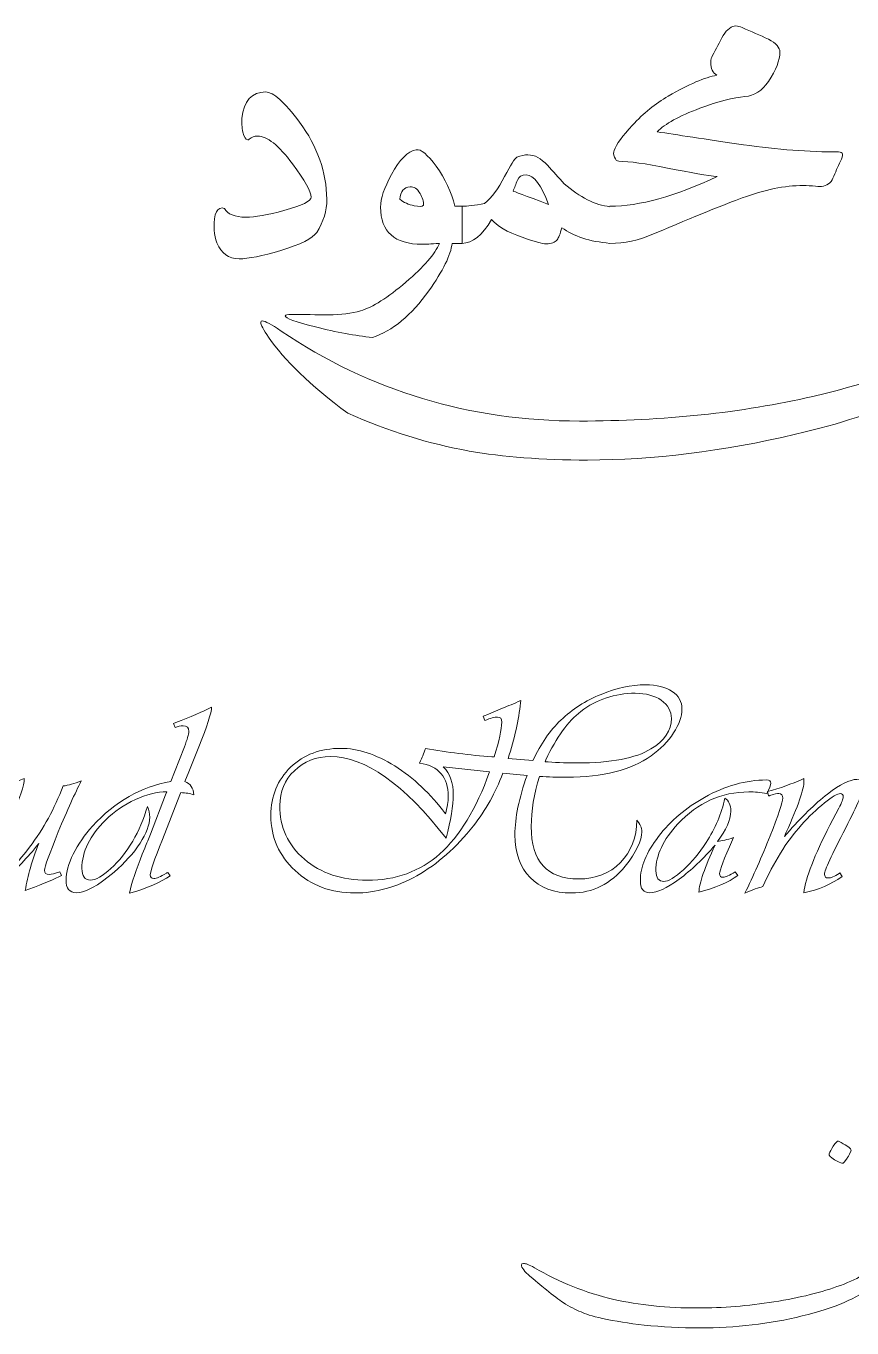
# Model space of a CAD drawing. Extents: x 846 to 947, y 375 to 797.
# Drawn here: x 932.445 to 933.437, y 457.111 to 458.676 of the extents above; entities that cross this region are included whole.
import ezdxf

# ---------------------------------------------------------------- set-up
doc = ezdxf.new("R2010")
doc.units = 0
doc.header["$MEASUREMENT"] = 0
doc.layers.add('Dim', color=252, linetype='CONTINUOUS', lineweight=0)
doc.layers.add('UG-Khartosha', color=252, linetype='CONTINUOUS', lineweight=20)

# ---------------------------------------------------------------- blocks, each defined once
blk = doc.blocks.new('fghty')
at = {"layer": 'UG-Khartosha'}
for points, knots in [([(-277.8223, -80.7615), (-277.8173, -80.7536), (-277.812, -80.7496), (-277.8064, -80.7496), (-277.8064, -80.7496), (-277.8039, -80.7496), (-277.8013, -80.7503), (-277.7984, -80.7516)], [0.63333333, 0.63333333, 0.63333333, 0.63333333, 0.66666667, 0.66666667, 0.66666667, 0.66666668, 0.7, 0.7, 0.7, 0.7]), ([(-277.7652, -80.7663), (-277.7557, -80.7714), (-277.751, -80.7767), (-277.751, -80.7824), (-277.751, -80.7824), (-277.751, -80.7926), (-277.7558, -80.8049), (-277.7654, -80.8195)], [0.73333333, 0.73333333, 0.73333333, 0.73333333, 0.76666667, 0.76666667, 0.76666667, 0.76666668, 0.8, 0.8, 0.8, 0.8]), ([(-277.8305, -80.8118), (-277.8355, -80.8088), (-277.8381, -80.8034), (-277.8381, -80.7954), (-277.8381, -80.7954), (-277.8381, -80.7921), (-277.8374, -80.7892), (-277.8361, -80.787)], [0.53333333, 0.53333333, 0.53333333, 0.53333333, 0.56666667, 0.56666667, 0.56666667, 0.56666668, 0.6, 0.6, 0.6, 0.6]), ([(-278.4292, -80.8663), (-278.4268, -80.844), (-278.4168, -80.8328), (-278.3993, -80.8328), (-278.3993, -80.8328), (-278.3897, -80.8328), (-278.3755, -80.8454), (-278.3566, -80.8709)], [0.8421053, 0.8421053, 0.8421053, 0.8421053, 0.8947368, 0.8947368, 0.8947368, 0.8947369, 0.9473684, 0.9473684, 0.9473684, 0.9473684]), ([(-278.42, -80.8924), (-278.4207, -80.893), (-278.4213, -80.8931), (-278.4219, -80.8931), (-278.4219, -80.8931), (-278.4244, -80.8931), (-278.4264, -80.89), (-278.4279, -80.8836)], [0.6842105, 0.6842105, 0.6842105, 0.6842105, 0.7368421, 0.7368421, 0.7368421, 0.7368421, 0.7894737, 0.7894737, 0.7894737, 0.7894737]), ([(-278.3654, -80.9234), (-278.3828, -80.9001), (-278.3974, -80.8884), (-278.4095, -80.8884), (-278.4095, -80.8884), (-278.4134, -80.8884), (-278.4169, -80.8897), (-278.42, -80.8924)], [0.5789474, 0.5789474, 0.5789474, 0.5789474, 0.6315789, 0.6315789, 0.6315789, 0.631579, 0.6842105, 0.6842105, 0.6842105, 0.6842105]), ([(-278.0825, -80.915), (-278.0774, -80.9131), (-278.0728, -80.9121), (-278.0687, -80.9121), (-278.0687, -80.9121), (-278.0602, -80.9121), (-278.052, -80.9165), (-278.0441, -80.9252)], [0.6666667, 0.6666667, 0.6666667, 0.6666667, 0.7333333, 0.7333333, 0.7333333, 0.7333333, 0.8, 0.8, 0.8, 0.8]), ([(-277.7968, -80.8994), (-277.7541, -80.9054), (-277.714, -80.9085), (-277.677, -80.9085), (-277.677, -80.9085), (-277.6711, -80.9085), (-277.6703, -80.9123), (-277.6747, -80.9201)], [0.93333333, 0.93333333, 0.93333333, 0.93333333, 0.96666667, 0.96666667, 0.96666667, 0.96666668, 1, 1, 1, 1]), ([(-278.3762, -80.9822), (-278.3533, -80.9762), (-278.342, -80.9705), (-278.342, -80.9653), (-278.342, -80.9653), (-278.342, -80.9585), (-278.3498, -80.9446), (-278.3654, -80.9234)], [0.4736842, 0.4736842, 0.4736842, 0.4736842, 0.5263158, 0.5263158, 0.5263158, 0.5263158, 0.5789474, 0.5789474, 0.5789474, 0.5789474]), ([(-278.1803, -81.0237), (-278.1911, -81.0245), (-278.1982, -81.0249), (-278.2018, -81.0249), (-278.2018, -81.0249), (-278.2368, -81.0249), (-278.2544, -81.0093), (-278.2544, -80.9779), (-278.2544, -80.9779), (-278.2544, -80.9674), (-278.2498, -80.9537), (-278.2408, -80.937)], [0.5555556, 0.5555556, 0.5555556, 0.5555556, 0.6111111, 0.6111111, 0.6111111, 0.6111111, 0.6666667, 0.6666667, 0.6666667, 0.6666667, 0.7222222, 0.7222222, 0.7222222, 0.7222222]), ([(-277.706, -80.9517), (-277.7115, -80.9511), (-277.7166, -80.9508), (-277.7214, -80.9508), (-277.7214, -80.9508), (-277.7449, -80.9508), (-277.7706, -80.956), (-277.7984, -80.9664)], [0.1, 0.1, 0.1, 0.1, 0.13333333, 0.13333333, 0.13333333, 0.13333334, 0.16666667, 0.16666667, 0.16666667, 0.16666667]), ([(-278.4629, -80.9879), (-278.4612, -80.982), (-278.4583, -80.9791), (-278.4541, -80.9791), (-278.4541, -80.9791), (-278.4532, -80.9791), (-278.4523, -80.9793), (-278.4513, -80.9797)], [0.2631579, 0.2631579, 0.2631579, 0.2631579, 0.3157895, 0.3157895, 0.3157895, 0.3157895, 0.3684211, 0.3684211, 0.3684211, 0.3684211]), ([(-278.4513, -80.9797), (-278.4474, -80.987), (-278.4383, -80.9907), (-278.4242, -80.9907), (-278.4242, -80.9907), (-278.4128, -80.9907), (-278.3968, -80.9879), (-278.3762, -80.9822)], [0.3684211, 0.3684211, 0.3684211, 0.3684211, 0.4210526, 0.4210526, 0.4210526, 0.4210526, 0.4736842, 0.4736842, 0.4736842, 0.4736842]), ([(-278.3803, -81.0328), (-278.4034, -81.0398), (-278.4209, -81.0432), (-278.4329, -81.0432), (-278.4329, -81.0432), (-278.4459, -81.0432), (-278.4552, -81.0366), (-278.4607, -81.0232)], [0.1052632, 0.1052632, 0.1052632, 0.1052632, 0.1578947, 0.1578947, 0.1578947, 0.1578947, 0.2105263, 0.2105263, 0.2105263, 0.2105263]), ([(-278.0319, -81.0192), (-278.0346, -81.0226), (-278.0391, -81.0243), (-278.0455, -81.0243), (-278.0455, -81.0243), (-278.0504, -81.0243), (-278.0605, -81.0216), (-278.0757, -81.0161)], [0.1333333, 0.1333333, 0.1333333, 0.1333333, 0.2, 0.2, 0.2, 0.2, 0.2666667, 0.2666667, 0.2666667, 0.2666667]), ([(-278.3956, -81.1422), (-278.4021, -81.1325), (-278.4054, -81.1263), (-278.4054, -81.1235), (-278.4054, -81.1235), (-278.4054, -81.1222), (-278.4048, -81.1216), (-278.4035, -81.1216), (-278.4035, -81.1216), (-278.4001, -81.1216), (-278.3922, -81.1258), (-278.3798, -81.1343)], [0.4166667, 0.4166667, 0.4166667, 0.4166667, 0.4583333, 0.4583333, 0.4583333, 0.4583333, 0.5, 0.5, 0.5, 0.5, 0.5416667, 0.5416667, 0.5416667, 0.5416667]), ([(-278.3363, -81.1292), (-278.3617, -81.1227), (-278.3745, -81.1181), (-278.3745, -81.115), (-278.3745, -81.115), (-278.3745, -81.1139), (-278.3719, -81.1134), (-278.3668, -81.1134)], [0.2222222, 0.2222222, 0.2222222, 0.2222222, 0.2777778, 0.2777778, 0.2777778, 0.2777778, 0.3333333, 0.3333333, 0.3333333, 0.3333333]), ([(-278.3798, -81.1343), (-278.2677, -81.21), (-278.1422, -81.2478), (-278.0034, -81.2478), (-278.0034, -81.2478), (-277.8971, -81.2478), (-277.7991, -81.2375), (-277.7095, -81.2167)], [0.54166667, 0.54166667, 0.54166667, 0.54166667, 0.58333333, 0.58333333, 0.58333333, 0.58333334, 0.625, 0.625, 0.625, 0.625]), ([(-277.7312, -81.2645), (-277.8233, -81.2862), (-277.9108, -81.297), (-277.9935, -81.297), (-277.9935, -81.297), (-278.0508, -81.297), (-278.1004, -81.2932), (-278.1427, -81.2857)], [0.25, 0.25, 0.25, 0.25, 0.29166667, 0.29166667, 0.29166667, 0.29166668, 0.33333333, 0.33333333, 0.33333333, 0.33333333]), ([(-278.0539, -81.6959), (-278.061, -81.7181), (-278.0645, -81.7391), (-278.0645, -81.759), (-278.0645, -81.759), (-278.0645, -81.8032), (-278.0446, -81.8253), (-278.0049, -81.8253), (-278.0049, -81.8253), (-277.9833, -81.8253), (-277.9657, -81.8184), (-277.952, -81.8046), (-277.952, -81.8046), (-277.9384, -81.7908), (-277.9315, -81.7729), (-277.9315, -81.751), (-277.9315, -81.751), (-277.9272, -81.7558), (-277.9251, -81.7607), (-277.9251, -81.7658), (-277.9251, -81.7658), (-277.9251, -81.7772), (-277.9321, -81.7916), (-277.946, -81.8091), (-277.946, -81.8091), (-277.9642, -81.8317), (-277.9867, -81.843), (-278.0135, -81.843), (-278.0135, -81.843), (-278.0358, -81.843), (-278.0533, -81.8365), (-278.0659, -81.8234), (-278.0659, -81.8234), (-278.0786, -81.8105), (-278.085, -81.7925), (-278.085, -81.7696), (-278.085, -81.7696), (-278.085, -81.7481), (-278.0799, -81.7231), (-278.0697, -81.6947), (-278.0697, -81.6947), (-278.0697, -81.6947), (-278.1004, -81.6921), (-278.1004, -81.6921), (-278.1004, -81.6921), (-278.1093, -81.7165), (-278.1217, -81.7386), (-278.1374, -81.7584), (-278.1374, -81.7584), (-278.159, -81.7856), (-278.1827, -81.8066), (-278.2085, -81.8212), (-278.2085, -81.8212), (-278.2343, -81.8357), (-278.2604, -81.843), (-278.2869, -81.843), (-278.2869, -81.843), (-278.3167, -81.843), (-278.3418, -81.8336), (-278.3622, -81.8148), (-278.3622, -81.8148), (-278.3825, -81.7959), (-278.3927, -81.7728), (-278.3927, -81.7452), (-278.3927, -81.7452), (-278.3927, -81.7206), (-278.3844, -81.7004), (-278.3678, -81.6844), (-278.3678, -81.6844), (-278.3512, -81.6685), (-278.3301, -81.6606), (-278.3045, -81.6606), (-278.3045, -81.6606), (-278.283, -81.6606), (-278.2604, -81.668), (-278.2366, -81.6828), (-278.2366, -81.6828), (-278.2129, -81.6977), (-278.1916, -81.7177), (-278.1727, -81.743), (-278.1727, -81.743), (-278.1703, -81.735), (-278.1691, -81.7278), (-278.1691, -81.7213), (-278.1691, -81.7213), (-278.1691, -81.6971), (-278.1811, -81.683), (-278.2052, -81.6791), (-278.2052, -81.6791), (-278.2033, -81.6751), (-278.2019, -81.672), (-278.2012, -81.6699), (-278.2012, -81.6699), (-278.2012, -81.6699), (-278.1987, -81.6631), (-278.1987, -81.6631), (-278.1987, -81.6631), (-278.1985, -81.6628), (-278.1983, -81.6619), (-278.1978, -81.6606), (-278.1978, -81.6606), (-278.1697, -81.6657), (-278.1418, -81.6692), (-278.114, -81.6713), (-278.114, -81.6713), (-278.114, -81.6713), (-278.1114, -81.6715), (-278.1114, -81.6715), (-278.1114, -81.6715), (-278.105, -81.6514), (-278.1017, -81.6368), (-278.1017, -81.6274), (-278.1017, -81.6274), (-278.1017, -81.6232), (-278.1034, -81.6211), (-278.1068, -81.6211), (-278.1068, -81.6211), (-278.1106, -81.6211), (-278.1159, -81.6226), (-278.1229, -81.6255), (-278.1229, -81.6255), (-278.1229, -81.6255), (-278.125, -81.6201), (-278.125, -81.6201), (-278.125, -81.6201), (-278.1213, -81.6186), (-278.1191, -81.6177), (-278.1184, -81.6174), (-278.1184, -81.6174), (-278.1184, -81.6174), (-278.1007, -81.61), (-278.1007, -81.61), (-278.1007, -81.61), (-278.094, -81.6073), (-278.0863, -81.604), (-278.0777, -81.6003), (-278.0777, -81.6003), (-278.0777, -81.6003), (-278.078, -81.6032), (-278.078, -81.6032), (-278.078, -81.6032), (-278.0803, -81.6248), (-278.0855, -81.6482), (-278.0937, -81.6733), (-278.0937, -81.6733), (-278.0937, -81.6733), (-278.0623, -81.676), (-278.0623, -81.676), (-278.0623, -81.676), (-278.0524, -81.6548), (-278.0406, -81.6377), (-278.027, -81.6249), (-278.027, -81.6249), (-278.0128, -81.6113), (-277.9959, -81.6005), (-277.9765, -81.5925), (-277.9765, -81.5925), (-277.9571, -81.5845), (-277.9384, -81.5805), (-277.9203, -81.5805), (-277.9203, -81.5805), (-277.9063, -81.5805), (-277.8951, -81.5832), (-277.8869, -81.5888), (-277.8869, -81.5888), (-277.8785, -81.5943), (-277.8744, -81.6017), (-277.8744, -81.611), (-277.8744, -81.611), (-277.8744, -81.6204), (-277.8779, -81.6304), (-277.885, -81.6412), (-277.885, -81.6412), (-277.892, -81.6519), (-277.9015, -81.6615), (-277.9133, -81.6699), (-277.9133, -81.6699), (-277.9387, -81.6881), (-277.9741, -81.6971), (-278.0195, -81.6971), (-278.0195, -81.6971), (-278.0314, -81.6971), (-278.0429, -81.6967), (-278.0539, -81.6959)], [0, 0, 0, 0, 0.021739, 0.021739, 0.021739, 0.021739, 0.043478, 0.043478, 0.043478, 0.043478, 0.065217, 0.065217, 0.065217, 0.065217, 0.086957, 0.086957, 0.086957, 0.086957, 0.108696, 0.108696, 0.108696, 0.108696, 0.130435, 0.130435, 0.130435, 0.130435, 0.152174, 0.152174, 0.152174, 0.152174, 0.173913, 0.173913, 0.173913, 0.173913, 0.195652, 0.195652, 0.195652, 0.195652, 0.217391, 0.217391, 0.217391, 0.217391, 0.23913, 0.23913, 0.23913, 0.23913, 0.26087, 0.26087, 0.26087, 0.26087, 0.282609, 0.282609, 0.282609, 0.282609, 0.304348, 0.304348, 0.304348, 0.304348, 0.326087, 0.326087, 0.326087, 0.326087, 0.347826, 0.347826, 0.347826, 0.347826, 0.369565, 0.369565, 0.369565, 0.369565, 0.391304, 0.391304, 0.391304, 0.391304, 0.413043, 0.413043, 0.413043, 0.413043, 0.434783, 0.434783, 0.434783, 0.434783, 0.456522, 0.456522, 0.456522, 0.456522, 0.478261, 0.478261, 0.478261, 0.478261, 0.5, 0.5, 0.5, 0.5, 0.521739, 0.521739, 0.521739, 0.521739, 0.543478, 0.543478, 0.543478, 0.543478, 0.565217, 0.565217, 0.565217, 0.565217, 0.586957, 0.586957, 0.586957, 0.586957, 0.608696, 0.608696, 0.608696, 0.608696, 0.630435, 0.630435, 0.630435, 0.630435, 0.652174, 0.652174, 0.652174, 0.652174, 0.673913, 0.673913, 0.673913, 0.673913, 0.695652, 0.695652, 0.695652, 0.695652, 0.717391, 0.717391, 0.717391, 0.717391, 0.73913, 0.73913, 0.73913, 0.73913, 0.76087, 0.76087, 0.76087, 0.76087, 0.782609, 0.782609, 0.782609, 0.782609, 0.804348, 0.804348, 0.804348, 0.804348, 0.826087, 0.826087, 0.826087, 0.826087, 0.847826, 0.847826, 0.847826, 0.847826, 0.869565, 0.869565, 0.869565, 0.869565, 0.891304, 0.891304, 0.891304, 0.891304, 0.913043, 0.913043, 0.913043, 0.913043, 0.934783, 0.934783, 0.934783, 0.934783, 0.956522, 0.956522, 0.956522, 0.956522, 0.978261, 0.978261, 0.978261, 0.978261, 1, 1, 1, 1]), ([(-278.0471, -81.6774), (-278.0364, -81.6784), (-278.023, -81.679), (-278.0068, -81.679), (-278.0068, -81.679), (-277.9637, -81.679), (-277.9326, -81.6731), (-277.9136, -81.6614), (-277.9136, -81.6614), (-277.8964, -81.6508), (-277.8878, -81.638), (-277.8878, -81.623), (-277.8878, -81.623), (-277.8878, -81.6136), (-277.892, -81.6059), (-277.9005, -81.6), (-277.9005, -81.6), (-277.9089, -81.5941), (-277.9199, -81.5911), (-277.9334, -81.5911), (-277.9334, -81.5911), (-277.959, -81.5911), (-277.9819, -81.5988), (-278.002, -81.6141), (-278.002, -81.6141), (-278.018, -81.6264), (-278.0326, -81.6467), (-278.0459, -81.6749), (-278.0459, -81.6749), (-278.0459, -81.6749), (-278.0471, -81.6774), (-278.0471, -81.6774)], [0, 0, 0, 0, 0.125, 0.125, 0.125, 0.125, 0.25, 0.25, 0.25, 0.25, 0.375, 0.375, 0.375, 0.375, 0.5, 0.5, 0.5, 0.5, 0.625, 0.625, 0.625, 0.625, 0.75, 0.75, 0.75, 0.75, 0.875, 0.875, 0.875, 0.875, 1, 1, 1, 1]), ([(-278.4674, -81.6085), (-278.4678, -81.616), (-278.4731, -81.6326), (-278.4834, -81.6585), (-278.4834, -81.6585), (-278.4834, -81.6585), (-278.496, -81.6902), (-278.496, -81.6902), (-278.496, -81.6902), (-278.496, -81.6902), (-278.501, -81.7025), (-278.501, -81.7025), (-278.501, -81.7025), (-278.4942, -81.7052), (-278.4904, -81.7108), (-278.4899, -81.7192), (-278.4899, -81.7192), (-278.4947, -81.7176), (-278.5001, -81.7167), (-278.5063, -81.7164), (-278.5063, -81.7164), (-278.5063, -81.7164), (-278.5074, -81.7194), (-278.5074, -81.7194), (-278.5074, -81.7194), (-278.5074, -81.7194), (-278.5295, -81.7754), (-278.5295, -81.7754), (-278.5295, -81.7754), (-278.5397, -81.8015), (-278.5448, -81.8163), (-278.5448, -81.82), (-278.5448, -81.82), (-278.5448, -81.8232), (-278.5433, -81.8247), (-278.5402, -81.8247), (-278.5402, -81.8247), (-278.537, -81.8247), (-278.5318, -81.8225), (-278.5245, -81.8181), (-278.5245, -81.8181), (-278.5242, -81.8179), (-278.5236, -81.8175), (-278.5228, -81.817), (-278.5228, -81.817), (-278.5228, -81.817), (-278.5196, -81.8212), (-278.5196, -81.8212), (-278.5196, -81.8212), (-278.5318, -81.8297), (-278.549, -81.8371), (-278.5711, -81.8434), (-278.5711, -81.8434), (-278.5711, -81.8434), (-278.5698, -81.8377), (-278.5698, -81.8377), (-278.5698, -81.8377), (-278.5661, -81.8241), (-278.5602, -81.807), (-278.5518, -81.7865), (-278.5518, -81.7865), (-278.5492, -81.7802), (-278.5468, -81.7744), (-278.5447, -81.7689), (-278.5447, -81.7689), (-278.5447, -81.7689), (-278.5256, -81.7191), (-278.5256, -81.7191), (-278.5256, -81.7191), (-278.5256, -81.7191), (-278.5239, -81.7153), (-278.5239, -81.7153), (-278.5239, -81.7153), (-278.5362, -81.7153), (-278.5494, -81.7186), (-278.5636, -81.7252), (-278.5636, -81.7252), (-278.5778, -81.7317), (-278.5903, -81.7402), (-278.6009, -81.7507), (-278.6009, -81.7507), (-278.621, -81.7706), (-278.631, -81.7911), (-278.631, -81.8121), (-278.631, -81.8121), (-278.631, -81.8218), (-278.6274, -81.8267), (-278.6204, -81.8267), (-278.6204, -81.8267), (-278.6135, -81.8267), (-278.6048, -81.8219), (-278.5944, -81.8123), (-278.5944, -81.8123), (-278.584, -81.8028), (-278.5748, -81.7911), (-278.5669, -81.7775), (-278.5669, -81.7775), (-278.5593, -81.7645), (-278.5532, -81.75), (-278.5484, -81.7339), (-278.5484, -81.7339), (-278.5465, -81.7382), (-278.5455, -81.7426), (-278.5455, -81.7474), (-278.5455, -81.7474), (-278.5455, -81.7569), (-278.5496, -81.7679), (-278.5577, -81.7803), (-278.5577, -81.7803), (-278.5659, -81.7929), (-278.5768, -81.805), (-278.5904, -81.8167), (-278.5904, -81.8167), (-278.6108, -81.8341), (-278.6266, -81.8427), (-278.638, -81.8427), (-278.638, -81.8427), (-278.6467, -81.8427), (-278.651, -81.8373), (-278.651, -81.8265), (-278.651, -81.8265), (-278.651, -81.817), (-278.648, -81.8061), (-278.6418, -81.7939), (-278.6418, -81.7939), (-278.6358, -81.7816), (-278.6277, -81.7698), (-278.6175, -81.7587), (-278.6175, -81.7587), (-278.5892, -81.7276), (-278.5563, -81.7089), (-278.5187, -81.7025), (-278.5187, -81.7025), (-278.5187, -81.7025), (-278.5141, -81.6907), (-278.5141, -81.6907), (-278.5141, -81.6907), (-278.5141, -81.6907), (-278.5018, -81.6585), (-278.5018, -81.6585), (-278.5018, -81.6585), (-278.4982, -81.6492), (-278.4963, -81.6428), (-278.4962, -81.6394), (-278.4962, -81.6394), (-278.496, -81.6345), (-278.4984, -81.6321), (-278.5035, -81.6321), (-278.5035, -81.6321), (-278.5065, -81.6321), (-278.5098, -81.6328), (-278.5134, -81.6343), (-278.5134, -81.6343), (-278.5134, -81.6343), (-278.5155, -81.6292), (-278.5155, -81.6292), (-278.5155, -81.6292), (-278.5155, -81.6292), (-278.5127, -81.6281), (-278.5127, -81.6281), (-278.5127, -81.6281), (-278.4942, -81.6212), (-278.4791, -81.6146), (-278.4674, -81.6085)], [0, 0, 0, 0, 0.02439, 0.02439, 0.02439, 0.02439, 0.04878, 0.04878, 0.04878, 0.04878, 0.073171, 0.073171, 0.073171, 0.073171, 0.097561, 0.097561, 0.097561, 0.097561, 0.121951, 0.121951, 0.121951, 0.121951, 0.146341, 0.146341, 0.146341, 0.146341, 0.170732, 0.170732, 0.170732, 0.170732, 0.195122, 0.195122, 0.195122, 0.195122, 0.219512, 0.219512, 0.219512, 0.219512, 0.243902, 0.243902, 0.243902, 0.243902, 0.268293, 0.268293, 0.268293, 0.268293, 0.292683, 0.292683, 0.292683, 0.292683, 0.317073, 0.317073, 0.317073, 0.317073, 0.341463, 0.341463, 0.341463, 0.341463, 0.365854, 0.365854, 0.365854, 0.365854, 0.390244, 0.390244, 0.390244, 0.390244, 0.414634, 0.414634, 0.414634, 0.414634, 0.439024, 0.439024, 0.439024, 0.439024, 0.463415, 0.463415, 0.463415, 0.463415, 0.487805, 0.487805, 0.487805, 0.487805, 0.512195, 0.512195, 0.512195, 0.512195, 0.536585, 0.536585, 0.536585, 0.536585, 0.560976, 0.560976, 0.560976, 0.560976, 0.585366, 0.585366, 0.585366, 0.585366, 0.609756, 0.609756, 0.609756, 0.609756, 0.634146, 0.634146, 0.634146, 0.634146, 0.658537, 0.658537, 0.658537, 0.658537, 0.682927, 0.682927, 0.682927, 0.682927, 0.707317, 0.707317, 0.707317, 0.707317, 0.731707, 0.731707, 0.731707, 0.731707, 0.756098, 0.756098, 0.756098, 0.756098, 0.780488, 0.780488, 0.780488, 0.780488, 0.804878, 0.804878, 0.804878, 0.804878, 0.829268, 0.829268, 0.829268, 0.829268, 0.853659, 0.853659, 0.853659, 0.853659, 0.878049, 0.878049, 0.878049, 0.878049, 0.902439, 0.902439, 0.902439, 0.902439, 0.926829, 0.926829, 0.926829, 0.926829, 0.95122, 0.95122, 0.95122, 0.95122, 0.97561, 0.97561, 0.97561, 0.97561, 1, 1, 1, 1]), ([(-278.1171, -81.6904), (-278.1171, -81.6904), (-278.1753, -81.6839), (-278.1753, -81.6839), (-278.1753, -81.6839), (-278.1668, -81.6927), (-278.1627, -81.7044), (-278.1627, -81.7189), (-278.1627, -81.7189), (-278.1627, -81.7328), (-278.1657, -81.7511), (-278.1717, -81.774), (-278.1717, -81.774), (-278.2253, -81.7054), (-278.2739, -81.671), (-278.3176, -81.671), (-278.3176, -81.671), (-278.3357, -81.671), (-278.3509, -81.6769), (-278.3631, -81.6888), (-278.3631, -81.6888), (-278.3754, -81.7006), (-278.3815, -81.7152), (-278.3815, -81.7326), (-278.3815, -81.7326), (-278.3815, -81.7601), (-278.3712, -81.7828), (-278.3505, -81.8004), (-278.3505, -81.8004), (-278.3299, -81.8181), (-278.3034, -81.827), (-278.2712, -81.827), (-278.2712, -81.827), (-278.2352, -81.827), (-278.2048, -81.8159), (-278.1797, -81.7937), (-278.1797, -81.7937), (-278.1547, -81.7715), (-278.1338, -81.737), (-278.1171, -81.6904)], [0, 0, 0, 0, 0.1, 0.1, 0.1, 0.1, 0.2, 0.2, 0.2, 0.2, 0.3, 0.3, 0.3, 0.3, 0.4, 0.4, 0.4, 0.4, 0.5, 0.5, 0.5, 0.5, 0.6, 0.6, 0.6, 0.6, 0.7, 0.7, 0.7, 0.7, 0.8, 0.8, 0.8, 0.8, 0.9, 0.9, 0.9, 0.9, 1, 1, 1, 1]), ([(-278.6317, -81.7017), (-278.6396, -81.7169), (-278.6494, -81.7384), (-278.6607, -81.766), (-278.6607, -81.766), (-278.6721, -81.7937), (-278.6779, -81.8098), (-278.6781, -81.8143), (-278.6781, -81.8143), (-278.6783, -81.8179), (-278.6763, -81.8196), (-278.6723, -81.8196), (-278.6723, -81.8196), (-278.6692, -81.8196), (-278.6647, -81.8185), (-278.6589, -81.8162), (-278.6589, -81.8162), (-278.6589, -81.8162), (-278.6566, -81.8208), (-278.6566, -81.8208), (-278.6566, -81.8208), (-278.6649, -81.8251), (-278.6786, -81.831), (-278.6977, -81.8382), (-278.6977, -81.8382), (-278.6977, -81.8382), (-278.7024, -81.8399), (-278.7024, -81.8399), (-278.7024, -81.8399), (-278.6994, -81.8214), (-278.6937, -81.8016), (-278.6853, -81.7805), (-278.6853, -81.7805), (-278.7, -81.7991), (-278.7138, -81.8136), (-278.727, -81.8241), (-278.727, -81.8241), (-278.7401, -81.8347), (-278.751, -81.8399), (-278.7595, -81.8399), (-278.7595, -81.8399), (-278.767, -81.8399), (-278.7708, -81.836), (-278.7708, -81.8282), (-278.7708, -81.8282), (-278.7708, -81.8187), (-278.7638, -81.7993), (-278.7498, -81.77), (-278.7498, -81.77), (-278.7498, -81.77), (-278.7361, -81.7413), (-278.7361, -81.7413), (-278.7361, -81.7413), (-278.7319, -81.7324), (-278.7297, -81.726), (-278.7295, -81.7222), (-278.7295, -81.7222), (-278.7292, -81.7184), (-278.7312, -81.7165), (-278.7353, -81.7165), (-278.7353, -81.7165), (-278.7371, -81.7165), (-278.7403, -81.7172), (-278.7448, -81.7186), (-278.7448, -81.7186), (-278.7448, -81.7186), (-278.7462, -81.7135), (-278.7462, -81.7135), (-278.7462, -81.7135), (-278.7462, -81.7135), (-278.7435, -81.7126), (-278.7435, -81.7126), (-278.7435, -81.7126), (-278.7275, -81.7079), (-278.7143, -81.7033), (-278.7037, -81.6988), (-278.7037, -81.6988), (-278.7037, -81.7079), (-278.7088, -81.7228), (-278.7189, -81.7436), (-278.7189, -81.7436), (-278.7189, -81.7436), (-278.7337, -81.774), (-278.7337, -81.774), (-278.7337, -81.774), (-278.7451, -81.7973), (-278.7508, -81.8116), (-278.7508, -81.8169), (-278.7508, -81.8169), (-278.7508, -81.8218), (-278.7486, -81.8242), (-278.7443, -81.8242), (-278.7443, -81.8242), (-278.7332, -81.8242), (-278.7186, -81.8127), (-278.7004, -81.7897), (-278.7004, -81.7897), (-278.6823, -81.7666), (-278.6678, -81.7412), (-278.6569, -81.7135), (-278.6569, -81.7135), (-278.6569, -81.7135), (-278.6547, -81.708), (-278.6547, -81.708), (-278.6547, -81.708), (-278.6481, -81.7073), (-278.6404, -81.7052), (-278.6317, -81.7017)], [0, 0, 0, 0, 0.037037, 0.037037, 0.037037, 0.037037, 0.074074, 0.074074, 0.074074, 0.074074, 0.111111, 0.111111, 0.111111, 0.111111, 0.148148, 0.148148, 0.148148, 0.148148, 0.185185, 0.185185, 0.185185, 0.185185, 0.222222, 0.222222, 0.222222, 0.222222, 0.259259, 0.259259, 0.259259, 0.259259, 0.296296, 0.296296, 0.296296, 0.296296, 0.333333, 0.333333, 0.333333, 0.333333, 0.37037, 0.37037, 0.37037, 0.37037, 0.407407, 0.407407, 0.407407, 0.407407, 0.444444, 0.444444, 0.444444, 0.444444, 0.481481, 0.481481, 0.481481, 0.481481, 0.518519, 0.518519, 0.518519, 0.518519, 0.555556, 0.555556, 0.555556, 0.555556, 0.592593, 0.592593, 0.592593, 0.592593, 0.62963, 0.62963, 0.62963, 0.62963, 0.666667, 0.666667, 0.666667, 0.666667, 0.703704, 0.703704, 0.703704, 0.703704, 0.740741, 0.740741, 0.740741, 0.740741, 0.777778, 0.777778, 0.777778, 0.777778, 0.814815, 0.814815, 0.814815, 0.814815, 0.851852, 0.851852, 0.851852, 0.851852, 0.888889, 0.888889, 0.888889, 0.888889, 0.925926, 0.925926, 0.925926, 0.925926, 0.962963, 0.962963, 0.962963, 0.962963, 1, 1, 1, 1]), ([(-277.8072, -81.8164), (-277.8072, -81.8164), (-277.8041, -81.8208), (-277.8041, -81.8208), (-277.8041, -81.8208), (-277.816, -81.8298), (-277.8323, -81.8368), (-277.8531, -81.842), (-277.8531, -81.842), (-277.8525, -81.8305), (-277.8457, -81.8107), (-277.8327, -81.7826), (-277.8327, -81.7826), (-277.8474, -81.7999), (-277.8625, -81.8142), (-277.8781, -81.8256), (-277.8781, -81.8256), (-277.8936, -81.837), (-277.9059, -81.8427), (-277.915, -81.8427), (-277.915, -81.8427), (-277.923, -81.8427), (-277.9269, -81.8376), (-277.9269, -81.8275), (-277.9269, -81.8275), (-277.9269, -81.8103), (-277.9192, -81.7917), (-277.9039, -81.7717), (-277.9039, -81.7717), (-277.8885, -81.7518), (-277.8693, -81.7354), (-277.846, -81.7225), (-277.846, -81.7225), (-277.8199, -81.7078), (-277.7938, -81.7005), (-277.7679, -81.7005), (-277.7679, -81.7005), (-277.7642, -81.7005), (-277.7624, -81.7018), (-277.7624, -81.7045), (-277.7624, -81.7045), (-277.7624, -81.7068), (-277.7641, -81.7112), (-277.7675, -81.7175), (-277.7675, -81.7175), (-277.7753, -81.7162), (-277.7828, -81.7155), (-277.7901, -81.7155), (-277.7901, -81.7155), (-277.8247, -81.7155), (-277.8546, -81.729), (-277.8796, -81.756), (-277.8796, -81.756), (-277.8981, -81.7757), (-277.9073, -81.7954), (-277.9073, -81.8149), (-277.9073, -81.8149), (-277.9073, -81.824), (-277.9039, -81.8285), (-277.8972, -81.8285), (-277.8972, -81.8285), (-277.8916, -81.8285), (-277.8834, -81.8236), (-277.8726, -81.8138), (-277.8726, -81.8138), (-277.862, -81.8039), (-277.8524, -81.7925), (-277.844, -81.7795), (-277.844, -81.7795), (-277.8324, -81.7615), (-277.8245, -81.7429), (-277.8203, -81.7235), (-277.8203, -81.7235), (-277.8154, -81.7264), (-277.8129, -81.7319), (-277.8129, -81.7399), (-277.8129, -81.7399), (-277.8129, -81.7509), (-277.8185, -81.7636), (-277.8297, -81.7779), (-277.8297, -81.7779), (-277.8242, -81.7775), (-277.8175, -81.7759), (-277.8094, -81.7732), (-277.8094, -81.7732), (-277.8094, -81.7732), (-277.8107, -81.7761), (-277.8107, -81.7761), (-277.8107, -81.7761), (-277.8215, -81.8003), (-277.827, -81.8145), (-277.827, -81.8186), (-277.827, -81.8186), (-277.827, -81.8219), (-277.8254, -81.8234), (-277.8224, -81.8232), (-277.8224, -81.8232), (-277.8195, -81.823), (-277.8144, -81.8207), (-277.8072, -81.8164)], [0, 0, 0, 0, 0.04, 0.04, 0.04, 0.04, 0.08, 0.08, 0.08, 0.08, 0.12, 0.12, 0.12, 0.12, 0.16, 0.16, 0.16, 0.16, 0.2, 0.2, 0.2, 0.2, 0.24, 0.24, 0.24, 0.24, 0.28, 0.28, 0.28, 0.28, 0.32, 0.32, 0.32, 0.32, 0.36, 0.36, 0.36, 0.36, 0.4, 0.4, 0.4, 0.4, 0.44, 0.44, 0.44, 0.44, 0.48, 0.48, 0.48, 0.48, 0.52, 0.52, 0.52, 0.52, 0.56, 0.56, 0.56, 0.56, 0.6, 0.6, 0.6, 0.6, 0.64, 0.64, 0.64, 0.64, 0.68, 0.68, 0.68, 0.68, 0.72, 0.72, 0.72, 0.72, 0.76, 0.76, 0.76, 0.76, 0.8, 0.8, 0.8, 0.8, 0.84, 0.84, 0.84, 0.84, 0.88, 0.88, 0.88, 0.88, 0.92, 0.92, 0.92, 0.92, 0.96, 0.96, 0.96, 0.96, 1, 1, 1, 1]), ([(-277.6752, -81.8177), (-277.6752, -81.8177), (-277.6725, -81.8223), (-277.6725, -81.8223), (-277.6725, -81.8223), (-277.6862, -81.8321), (-277.7023, -81.8389), (-277.7209, -81.8428), (-277.7209, -81.8428), (-277.7185, -81.8241), (-277.7075, -81.7956), (-277.6878, -81.7573), (-277.6878, -81.7573), (-277.6878, -81.7573), (-277.6767, -81.7362), (-277.6767, -81.7362), (-277.6767, -81.7362), (-277.6729, -81.7289), (-277.6711, -81.7242), (-277.6711, -81.7222), (-277.6711, -81.7222), (-277.6711, -81.7191), (-277.6723, -81.7176), (-277.6748, -81.7176), (-277.6748, -81.7176), (-277.6783, -81.7176), (-277.685, -81.7216), (-277.6949, -81.7295), (-277.6949, -81.7295), (-277.7047, -81.7375), (-277.7143, -81.7467), (-277.7237, -81.7571), (-277.7237, -81.7571), (-277.743, -81.7788), (-277.7592, -81.8047), (-277.7723, -81.835), (-277.7723, -81.835), (-277.7777, -81.8363), (-277.7853, -81.8389), (-277.795, -81.8432), (-277.795, -81.8432), (-277.7846, -81.8218), (-277.774, -81.7978), (-277.7633, -81.7711), (-277.7633, -81.7711), (-277.7527, -81.7444), (-277.7474, -81.7285), (-277.7474, -81.7236), (-277.7474, -81.7236), (-277.7474, -81.7196), (-277.749, -81.7175), (-277.7523, -81.7175), (-277.7523, -81.7175), (-277.754, -81.7175), (-277.7577, -81.7184), (-277.7635, -81.7201), (-277.7635, -81.7201), (-277.7639, -81.7202), (-277.7645, -81.7204), (-277.7653, -81.7206), (-277.7653, -81.7206), (-277.7653, -81.7206), (-277.7664, -81.7151), (-277.7664, -81.7151), (-277.7664, -81.7151), (-277.7504, -81.7106), (-277.736, -81.7055), (-277.7231, -81.6998), (-277.7231, -81.6998), (-277.7231, -81.6998), (-277.7209, -81.6988), (-277.7209, -81.6988), (-277.7209, -81.6988), (-277.7207, -81.7002), (-277.7206, -81.7013), (-277.7206, -81.7019), (-277.7206, -81.7019), (-277.7206, -81.7119), (-277.728, -81.7336), (-277.743, -81.7665), (-277.743, -81.7665), (-277.743, -81.7665), (-277.7453, -81.7717), (-277.7453, -81.7717), (-277.7453, -81.7717), (-277.7453, -81.7717), (-277.7424, -81.7684), (-277.7424, -81.7684), (-277.7424, -81.7684), (-277.7238, -81.7471), (-277.7066, -81.7304), (-277.6908, -81.7182), (-277.6908, -81.7182), (-277.675, -81.7059), (-277.6627, -81.6998), (-277.6539, -81.6998), (-277.6539, -81.6998), (-277.6483, -81.6998), (-277.6455, -81.7027), (-277.6455, -81.7083), (-277.6455, -81.7083), (-277.6455, -81.7143), (-277.6529, -81.7317), (-277.6679, -81.7608), (-277.6679, -81.7608), (-277.6857, -81.7954), (-277.6947, -81.8148), (-277.6947, -81.8191), (-277.6947, -81.8191), (-277.6947, -81.8225), (-277.6931, -81.8241), (-277.6901, -81.8241), (-277.6901, -81.8241), (-277.6866, -81.8241), (-277.682, -81.8222), (-277.6761, -81.8184), (-277.6761, -81.8184), (-277.6761, -81.8184), (-277.6752, -81.8177), (-277.6752, -81.8177)], [0, 0, 0, 0, 0.033333, 0.033333, 0.033333, 0.033333, 0.066667, 0.066667, 0.066667, 0.066667, 0.1, 0.1, 0.1, 0.1, 0.133333, 0.133333, 0.133333, 0.133333, 0.166667, 0.166667, 0.166667, 0.166667, 0.2, 0.2, 0.2, 0.2, 0.233333, 0.233333, 0.233333, 0.233333, 0.266667, 0.266667, 0.266667, 0.266667, 0.3, 0.3, 0.3, 0.3, 0.333333, 0.333333, 0.333333, 0.333333, 0.366667, 0.366667, 0.366667, 0.366667, 0.4, 0.4, 0.4, 0.4, 0.433333, 0.433333, 0.433333, 0.433333, 0.466667, 0.466667, 0.466667, 0.466667, 0.5, 0.5, 0.5, 0.5, 0.533333, 0.533333, 0.533333, 0.533333, 0.566667, 0.566667, 0.566667, 0.566667, 0.6, 0.6, 0.6, 0.6, 0.633333, 0.633333, 0.633333, 0.633333, 0.666667, 0.666667, 0.666667, 0.666667, 0.7, 0.7, 0.7, 0.7, 0.733333, 0.733333, 0.733333, 0.733333, 0.766667, 0.766667, 0.766667, 0.766667, 0.8, 0.8, 0.8, 0.8, 0.833333, 0.833333, 0.833333, 0.833333, 0.866667, 0.866667, 0.866667, 0.866667, 0.9, 0.9, 0.9, 0.9, 0.933333, 0.933333, 0.933333, 0.933333, 0.966667, 0.966667, 0.966667, 0.966667, 1, 1, 1, 1]), ([(-278.074, -82.3183), (-278.0759, -82.3157), (-278.0769, -82.3137), (-278.0769, -82.3122), (-278.0769, -82.3122), (-278.0769, -82.3109), (-278.076, -82.3102), (-278.0743, -82.3102), (-278.0743, -82.3102), (-278.0728, -82.3102), (-278.071, -82.3106), (-278.0688, -82.3115)], [0.3928571, 0.3928571, 0.3928571, 0.3928571, 0.4285714, 0.4285714, 0.4285714, 0.4285714, 0.4642857, 0.4642857, 0.4642857, 0.4642857, 0.5, 0.5, 0.5, 0.5]), ([(-277.9603, -82.3555), (-277.9287, -82.3628), (-277.8933, -82.3664), (-277.854, -82.3664), (-277.854, -82.3664), (-277.8232, -82.3664), (-277.7913, -82.3638), (-277.7585, -82.3587)], [0.57142857, 0.57142857, 0.57142857, 0.57142857, 0.60714286, 0.60714286, 0.60714286, 0.60714287, 0.64285714, 0.64285714, 0.64285714, 0.64285714]), ([(-277.7227, -82.3764), (-277.764, -82.3865), (-277.8071, -82.3916), (-277.852, -82.3916), (-277.852, -82.3916), (-277.8761, -82.3916), (-277.8995, -82.3903), (-277.9222, -82.3879)], [0.10714286, 0.10714286, 0.10714286, 0.10714286, 0.14285714, 0.14285714, 0.14285714, 0.14285715, 0.17857143, 0.17857143, 0.17857143, 0.17857143])]:
    blk.add_open_spline(points, degree=3, knots=knots, dxfattribs=at)
for points in [[(-277.8361, -80.787), (-277.8315, -80.7785), (-277.8269, -80.77), (-277.8223, -80.7615)], [(-277.7984, -80.7516), (-277.7873, -80.7565), (-277.7762, -80.7614), (-277.7652, -80.7663)], [(-277.8917, -80.8381), (-277.8658, -80.823), (-277.8453, -80.8143), (-277.8305, -80.8118)], [(-277.7654, -80.8195), (-277.7734, -80.8313), (-277.7832, -80.8377), (-277.7951, -80.8387)], [(-277.9369, -80.8748), (-277.9229, -80.8596), (-277.9077, -80.8473), (-277.8917, -80.8381)], [(-277.7951, -80.8387), (-277.8094, -80.8398), (-277.8283, -80.8447), (-277.8519, -80.8533)], [(-277.8519, -80.8533), (-277.8781, -80.8632), (-277.8959, -80.873), (-277.9056, -80.883)], [(-278.4279, -80.8836), (-278.4293, -80.8771), (-278.4298, -80.8714), (-278.4292, -80.8663)], [(-278.3566, -80.8709), (-278.334, -80.9015), (-278.3226, -80.934), (-278.3222, -80.9681)], [(-277.9601, -80.9067), (-277.9571, -80.8986), (-277.9494, -80.888), (-277.9369, -80.8748)], [(-277.9056, -80.883), (-277.8819, -80.8868), (-277.8456, -80.8923), (-277.7968, -80.8994)], [(-278.2408, -80.937), (-278.2306, -80.9179), (-278.2201, -80.9075), (-278.2094, -80.9056)], [(-278.2094, -80.9056), (-278.2036, -80.9047), (-278.1952, -80.9117), (-278.1843, -80.9265)], [(-277.9594, -80.915), (-277.9607, -80.9116), (-277.9609, -80.9089), (-277.9601, -80.9067)], [(-278.1843, -80.9265), (-278.173, -80.9423), (-278.1652, -80.9591), (-278.1608, -80.9769)], [(-278.098, -80.9395), (-278.0905, -80.9251), (-278.0853, -80.9169), (-278.0825, -80.915)], [(-278.0441, -80.9252), (-278.0369, -80.9329), (-278.0298, -80.9407), (-278.0229, -80.9486)], [(-277.9542, -80.9201), (-277.9564, -80.9201), (-277.9582, -80.9183), (-277.9594, -80.915)], [(-277.8926, -80.9288), (-277.9203, -80.9231), (-277.9408, -80.9203), (-277.9542, -80.9201)], [(-277.8299, -80.9393), (-277.8417, -80.9383), (-277.8627, -80.9348), (-277.8926, -80.9288)], [(-277.6747, -80.9201), (-277.6779, -80.9272), (-277.6811, -80.9343), (-277.684, -80.9415)], [(-278.1232, -80.9735), (-278.1143, -80.9661), (-278.1059, -80.9548), (-278.098, -80.9395)], [(-278.0819, -80.9442), (-278.0838, -80.9488), (-278.0856, -80.9533), (-278.0873, -80.9579)], [(-278.0709, -80.9375), (-278.0764, -80.9373), (-278.0801, -80.9395), (-278.0819, -80.9442)], [(-278.0427, -80.9746), (-278.0515, -80.9502), (-278.061, -80.9379), (-278.0709, -80.9375)], [(-277.9652, -80.9769), (-277.9279, -80.9769), (-277.8828, -80.9643), (-277.8299, -80.9393)], [(-277.684, -80.9415), (-277.6868, -80.9475), (-277.6917, -80.951), (-277.6984, -80.952)], [(-278.2173, -80.9526), (-278.2249, -80.9529), (-278.2291, -80.9581), (-278.2301, -80.9681)], [(-278.2046, -80.9608), (-278.2082, -80.9545), (-278.2124, -80.9518), (-278.2173, -80.9526)], [(-278.2001, -80.9757), (-278.2001, -80.9708), (-278.2016, -80.9658), (-278.2046, -80.9608)], [(-278.0873, -80.9579), (-278.0871, -80.9579), (-278.0723, -80.9635), (-278.0427, -80.9746)], [(-278.0229, -80.9486), (-278.0029, -80.9659), (-277.9837, -80.9755), (-277.9652, -80.9775)], [(-277.6984, -80.952), (-277.6992, -80.9522), (-277.7018, -80.9521), (-277.706, -80.9517)], [(-278.3222, -80.9681), (-278.322, -80.9824), (-278.3262, -80.9964), (-278.3349, -81.0099)], [(-278.2301, -80.9681), (-278.2251, -80.9722), (-278.2192, -80.9749), (-278.2119, -80.9763)], [(-278.2119, -80.9763), (-278.206, -80.9775), (-278.202, -80.9773), (-278.2001, -80.9757)], [(-278.1608, -80.9769), (-278.1608, -80.9769), (-278.1515, -80.9769), (-278.1515, -80.9769)], [(-278.1515, -80.9769), (-278.1453, -80.9769), (-278.1358, -80.9757), (-278.1232, -80.9735)], [(-278.1515, -80.9769), (-278.1515, -80.9769), (-278.1515, -81.0237), (-278.1515, -81.0237)], [(-278.1515, -81.0237), (-278.1515, -81.0237), (-278.1515, -80.9769), (-278.1515, -80.9769)], [(-277.7984, -80.9664), (-277.8194, -80.9741), (-277.8567, -80.9893), (-277.9104, -81.0119)], [(-278.4607, -81.0232), (-278.4646, -81.0132), (-278.4653, -81.0015), (-278.4629, -80.9879)], [(-278.1144, -80.9937), (-278.1265, -81.0137), (-278.1388, -81.0237), (-278.1515, -81.0237)], [(-278.0757, -81.0161), (-278.0949, -81.0094), (-278.1079, -81.0019), (-278.1144, -80.9937)], [(-278.3349, -81.0099), (-278.3398, -81.0175), (-278.355, -81.0251), (-278.3803, -81.0328)], [(-278.026, -81.004), (-278.0279, -81.0117), (-278.0298, -81.0168), (-278.0319, -81.0192)], [(-277.9652, -81.0237), (-277.9907, -81.0215), (-278.0109, -81.0149), (-278.026, -81.004)], [(-277.9104, -81.0119), (-277.9288, -81.0198), (-277.9471, -81.0237), (-277.9652, -81.0237)], [(-278.2225, -81.0727), (-278.1997, -81.0533), (-278.1856, -81.037), (-278.1803, -81.0237)], [(-278.1642, -81.0237), (-278.1659, -81.0384), (-278.1757, -81.0584), (-278.1936, -81.0836)], [(-278.1515, -81.0237), (-278.1515, -81.0237), (-278.1642, -81.0237), (-278.1642, -81.0237)], [(-278.2798, -81.1088), (-278.2645, -81.1043), (-278.2455, -81.0922), (-278.2225, -81.0727)], [(-278.1936, -81.0836), (-278.2157, -81.1145), (-278.2394, -81.1342), (-278.2648, -81.1424)], [(-278.3197, -81.1139), (-278.3043, -81.1139), (-278.2911, -81.1122), (-278.2798, -81.1088)], [(-278.3668, -81.1134), (-278.3512, -81.1135), (-278.3355, -81.1137), (-278.3197, -81.1139)], [(-278.2959, -81.238), (-278.3429, -81.2026), (-278.3762, -81.1705), (-278.3956, -81.1422)], [(-278.2648, -81.1424), (-278.2863, -81.1402), (-278.3101, -81.1357), (-278.3363, -81.1292)], [(-277.7095, -81.2167), (-277.6251, -81.1974), (-277.5618, -81.1722), (-277.5199, -81.1413)], [(-277.5133, -81.1608), (-277.5463, -81.2035), (-277.6189, -81.2382), (-277.7312, -81.2645)], [(-278.1427, -81.2857), (-278.1931, -81.2766), (-278.2442, -81.2607), (-278.2959, -81.238)], [(-277.6839, -82.1624), (-277.6807, -82.1574), (-277.6784, -82.1553), (-277.6771, -82.1561)], [(-277.6771, -82.1561), (-277.6725, -82.1585), (-277.669, -82.1604), (-277.6667, -82.1619)], [(-277.6667, -82.1619), (-277.6621, -82.1647), (-277.6604, -82.167), (-277.6614, -82.1687)], [(-277.6819, -82.1794), (-277.6871, -82.1762), (-277.6895, -82.1738), (-277.6889, -82.1721)], [(-277.6889, -82.1721), (-277.688, -82.1695), (-277.6862, -82.1663), (-277.6839, -82.1624)], [(-277.666, -82.1773), (-277.6689, -82.1821), (-277.6711, -82.1842), (-277.6727, -82.1839)], [(-277.6614, -82.1687), (-277.6642, -82.174), (-277.6657, -82.1769), (-277.666, -82.1773)], [(-277.6727, -82.1839), (-277.6743, -82.1836), (-277.6773, -82.1821), (-277.6819, -82.1794)], [(-277.6746, -82.3379), (-277.6498, -82.3286), (-277.6342, -82.3187), (-277.628, -82.308)], [(-278.0661, -82.3264), (-278.0695, -82.3236), (-278.0721, -82.3209), (-278.074, -82.3183)], [(-278.0688, -82.3115), (-278.0665, -82.3123), (-278.0638, -82.3137), (-278.0605, -82.3156)], [(-278.0605, -82.3156), (-278.0292, -82.334), (-277.9958, -82.3473), (-277.9603, -82.3555)], [(-278.0454, -82.3435), (-278.0494, -82.3404), (-278.0563, -82.3347), (-278.0661, -82.3264)], [(-277.7585, -82.3587), (-277.7257, -82.3535), (-277.6978, -82.3465), (-277.6746, -82.3379)], [(-277.636, -82.3391), (-277.6525, -82.3539), (-277.6814, -82.3663), (-277.7227, -82.3764)], [(-278.0241, -82.3595), (-278.0297, -82.3558), (-278.0368, -82.3505), (-278.0454, -82.3435)], [(-278.0016, -82.3713), (-278.0086, -82.3686), (-278.0161, -82.3647), (-278.0241, -82.3595)], [(-277.9746, -82.3795), (-277.9879, -82.3766), (-277.9969, -82.3739), (-278.0016, -82.3713)], [(-277.9222, -82.3879), (-277.9412, -82.3858), (-277.9587, -82.383), (-277.9746, -82.3795)]]:
    blk.add_open_spline(points, degree=3, dxfattribs=at)

msp = doc.modelspace()

# ---------------------------------------------------------------- block references
at = {"layer": 'Dim', "linetype": 'Continuous', "xscale": 0.952857142857144, "yscale": 0.952857142857144, "zscale": 0.952857142857144}
msp.add_blockref('fghty', (1198.0078, 535.6188), dxfattribs=at)

doc.saveas('drawing.dxf')
